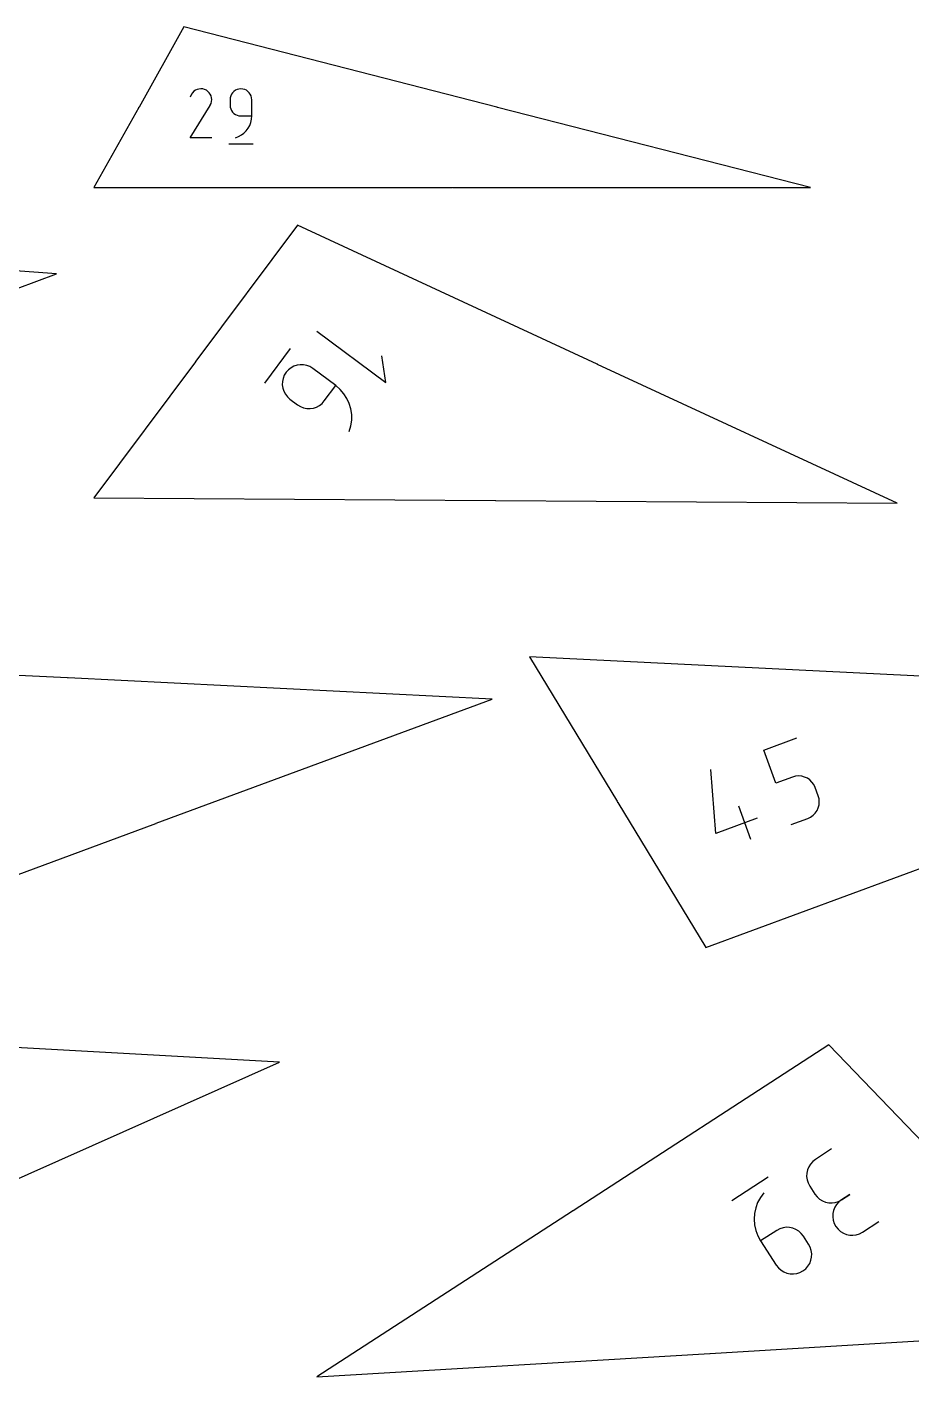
# Model space of a CAD drawing. Extents: x 0 to 500, y 0 to 1020.
# Drawn here: x 227.2 to 302.4, y 271.4 to 386.2 of the extents above; entities that cross this region are included whole.
import ezdxf

# ---------------------------------------------------------------- set-up
doc = ezdxf.new("R2010")
doc.units = 0

msp = doc.modelspace()

# ---------------------------------------------------------------- linework, layer by layer
at = {"layer": 'annotation', "color": 1}
for p, q in [((241.20618, 380.520782), (241.085014, 380.288351)), ((241.302336, 380.657132), (241.20618, 380.520782)), ((241.4177, 380.770952), (241.302336, 380.657132)), ((241.548766, 380.861332), (241.4177, 380.770952)), ((241.692024, 380.927359), (241.548766, 380.861332)), ((241.843966, 380.968122), (241.692024, 380.927359)), ((242.001083, 380.982711), (241.843966, 380.968122)), ((242.159866, 380.970212), (242.001083, 380.982711)), ((242.316806, 380.929715), (242.159866, 380.970212)), ((242.468396, 380.860309), (242.316806, 380.929715)), ((242.603977, 380.764033), (242.468396, 380.860309)), ((242.468396, 380.860309), (242.468396, 380.860309)), ((242.717338, 380.648503), (242.603977, 380.764033)), ((242.80747, 380.517259), (242.717338, 380.648503)), ((242.873365, 380.373843), (242.80747, 380.517259)), ((242.914016, 380.221794), (242.873365, 380.373843)), ((242.928414, 380.064653), (242.914016, 380.221794)), ((244.500899, 380.224812), (244.486002, 380.05882)), ((244.543837, 380.381083), (244.500899, 380.224812)), ((244.612187, 380.525014), (244.543837, 380.381083)), ((244.703319, 380.653986), (244.612187, 380.525014)), ((244.814605, 380.76538), (244.703319, 380.653986)), ((244.943414, 380.856579), (244.814605, 380.76538)), ((245.087118, 380.924962), (244.943414, 380.856579)), ((245.243087, 380.967913), (245.087118, 380.924962)), ((245.408691, 380.982812), (245.243087, 380.967913)), ((245.574639, 380.967913), (245.408691, 380.982812)), ((245.408691, 380.982812), (245.408691, 380.982812)), ((245.730791, 380.924962), (245.574639, 380.967913)), ((245.874548, 380.856579), (245.730791, 380.924962)), ((246.003314, 380.76538), (245.874548, 380.856579)), ((246.114493, 380.653986), (246.003314, 380.76538)), ((246.205485, 380.525014), (246.114493, 380.653986)), ((246.273696, 380.381083), (246.205485, 380.525014)), ((246.316527, 380.224812), (246.273696, 380.381083)), ((246.331381, 380.05882), (246.316527, 380.224812)), ((236.727895, 379.408725), (236.726583, 379.406385)), ((236.728169, 379.409125), (236.727895, 379.408725)), ((236.7285, 379.40946), (236.728169, 379.409125)), ((236.728878, 379.409727), (236.7285, 379.40946)), ((236.729292, 379.409924), (236.728878, 379.409727)), ((236.729732, 379.410048), (236.729292, 379.409924)), ((236.730188, 379.410096), (236.729732, 379.410048)), ((236.730649, 379.410065), (236.730188, 379.410096)), ((236.731104, 379.409952), (236.730649, 379.410065)), ((236.731545, 379.409755), (236.731104, 379.409952)), ((236.731944, 379.409481), (236.731545, 379.409755)), ((236.731545, 379.409755), (236.731545, 379.409755)), ((236.732575, 379.4061), (236.731918, 379.404928)), ((236.731918, 379.404928), (236.732575, 379.4061)), ((236.73228, 379.40915), (236.731944, 379.409481)), ((236.732548, 379.408772), (236.73228, 379.40915)), ((236.732522, 379.41668), (236.732519, 379.416393)), ((236.732519, 379.416393), (236.732566, 379.416108)), ((236.732573, 379.416962), (236.732522, 379.41668)), ((236.732746, 379.408358), (236.732548, 379.408772)), ((236.732566, 379.416108), (236.732664, 379.41583)), ((236.732672, 379.417232), (236.732573, 379.416962)), ((236.732575, 379.4061), (236.732774, 379.406542)), ((236.732849, 379.4065), (236.732575, 379.4061)), ((236.732575, 379.4061), (236.732575, 379.4061)), ((236.732664, 379.41583), (236.732814, 379.415567)), ((236.732816, 379.417484), (236.732672, 379.417232)), ((236.73287, 379.407918), (236.732746, 379.408358)), ((236.732774, 379.406542), (236.732887, 379.406999)), ((236.732814, 379.415567), (236.732814, 379.415567)), ((236.732814, 379.415567), (236.733537, 379.41463)), ((236.733005, 379.41771), (236.732816, 379.417484)), ((236.73318, 379.406835), (236.732849, 379.4065)), ((236.732918, 379.407461), (236.73287, 379.407918)), ((236.732887, 379.406999), (236.732918, 379.407461)), ((236.733237, 379.417905), (236.733005, 379.41771)), ((236.733558, 379.407102), (236.73318, 379.406835)), ((236.733339, 379.417971), (236.733237, 379.417905)), ((236.733237, 379.417905), (236.733237, 379.417905)), ((236.733447, 379.41803), (236.733339, 379.417971)), ((236.73356, 379.41808), (236.733447, 379.41803)), ((236.733537, 379.41463), (236.734344, 379.413779)), ((236.733972, 379.407299), (236.733558, 379.407102)), ((236.733676, 379.418123), (236.73356, 379.41808)), ((236.733796, 379.418156), (236.733676, 379.418123)), ((236.733917, 379.418181), (236.733796, 379.418156)), ((236.734041, 379.418197), (236.733917, 379.418181)), ((236.734412, 379.407423), (236.733972, 379.407299)), ((236.734166, 379.418204), (236.734041, 379.418197)), ((236.734291, 379.418202), (236.734166, 379.418204)), ((236.73547, 379.418074), (236.734291, 379.418202)), ((236.734291, 379.418202), (236.734291, 379.418202)), ((236.734344, 379.413779), (236.735228, 379.413017)), ((236.734868, 379.407471), (236.734412, 379.407423)), ((236.735329, 379.40744), (236.734868, 379.407471)), ((236.735228, 379.413017), (236.736181, 379.41235)), ((236.735785, 379.407327), (236.735329, 379.40744)), ((236.73662, 379.41783), (236.73547, 379.418074)), ((236.736225, 379.40713), (236.735785, 379.407327)), ((236.736181, 379.41235), (236.737194, 379.411782)), ((236.737397, 379.406472), (236.736225, 379.40713)), ((236.736225, 379.40713), (236.736225, 379.40713)), ((236.737732, 379.417473), (236.73662, 379.41783)), ((236.737108, 379.400481), (236.738421, 379.402821)), ((236.737194, 379.411782), (236.738261, 379.411317)), ((236.737795, 379.4062), (236.737397, 379.406472)), ((236.738799, 379.417008), (236.737732, 379.417473)), ((236.738129, 379.405869), (236.737795, 379.4062)), ((236.738396, 379.405492), (236.738129, 379.405869)), ((236.738261, 379.411317), (236.739373, 379.410959)), ((236.738592, 379.405078), (236.738396, 379.405492)), ((236.738421, 379.402821), (236.738619, 379.403263)), ((236.738421, 379.402821), (236.738421, 379.402821)), ((236.738716, 379.404638), (236.738592, 379.405078)), ((236.738619, 379.403263), (236.738733, 379.403721)), ((236.738764, 379.404182), (236.738716, 379.404638)), ((236.738733, 379.403721), (236.738764, 379.404182)), ((236.739812, 379.416439), (236.738799, 379.417008)), ((236.739373, 379.410959), (236.740522, 379.410712)), ((236.740765, 379.415772), (236.739812, 379.416439)), ((236.740522, 379.410712), (236.7417, 379.410582)), ((236.741648, 379.415009), (236.740765, 379.415772)), ((236.742455, 379.414156), (236.741648, 379.415009)), ((236.7417, 379.410582), (236.7417, 379.410582)), ((236.7417, 379.410582), (236.741825, 379.41058)), ((236.741825, 379.41058), (236.741949, 379.410587)), ((236.741949, 379.410587), (236.742072, 379.410603)), ((236.742072, 379.410603), (236.742193, 379.410628)), ((236.742193, 379.410628), (236.742312, 379.410661)), ((236.742312, 379.410661), (236.742429, 379.410704)), ((236.742429, 379.410704), (236.742543, 379.410755)), ((236.743178, 379.413218), (236.742455, 379.414156)), ((236.742543, 379.410755), (236.742654, 379.410815)), ((236.742654, 379.410815), (236.742761, 379.410884)), ((236.742761, 379.410884), (236.74299, 379.411078)), ((236.742761, 379.410884), (236.742761, 379.410884)), ((236.74299, 379.411078), (236.743176, 379.411303)), ((236.743176, 379.411303), (236.743319, 379.411554)), ((236.743326, 379.412955), (236.743178, 379.413218)), ((236.743178, 379.413218), (236.743178, 379.413218)), ((236.743319, 379.411554), (236.743416, 379.411824)), ((236.743423, 379.412678), (236.743326, 379.412955)), ((236.743416, 379.411824), (236.743467, 379.412106)), ((236.74347, 379.412393), (236.743423, 379.412678)), ((236.743467, 379.412106), (236.74347, 379.412393)), ((241.082408, 376.827679), (242.787598, 379.572817)), ((242.787598, 379.572817), (242.789637, 379.575339)), ((242.787598, 379.572817), (242.787598, 379.572817)), ((242.789637, 379.575339), (242.791592, 379.577883)), ((242.791592, 379.577883), (242.793476, 379.58047)), ((242.793476, 379.58047), (242.795302, 379.583121)), ((242.795302, 379.583121), (242.797083, 379.585858)), ((242.797083, 379.585858), (242.798832, 379.588702)), ((242.798832, 379.588702), (242.800562, 379.591675)), ((242.800562, 379.591675), (242.802285, 379.594798)), ((242.802285, 379.594798), (242.804015, 379.598092)), ((242.804015, 379.598092), (242.874421, 379.749262)), ((242.804015, 379.598092), (242.804015, 379.598092)), ((242.874421, 379.749262), (242.915552, 379.905963)), ((242.915552, 379.905963), (242.928414, 380.064653)), ((244.486002, 380.05882), (244.486002, 379.596823)), ((244.486002, 379.596823), (244.486002, 379.596823)), ((244.486002, 379.596823), (244.500899, 379.43084)), ((244.500899, 379.43084), (244.543837, 379.274593)), ((244.543837, 379.274593), (244.612187, 379.130697)), ((244.612187, 379.130697), (244.703319, 379.001766)), ((244.703319, 379.001766), (244.814605, 378.890415)), ((246.331381, 378.673092), (246.331381, 380.05882)), ((246.331381, 380.05882), (246.331381, 380.05882)), ((267.213043, 379.418256), (267.209083, 379.415912)), ((267.209408, 379.404081), (267.213043, 379.418256)), ((267.213875, 379.401048), (267.220963, 379.39923)), ((267.215532, 379.40587), (267.215437, 379.40529)), ((267.215437, 379.40529), (267.215447, 379.40472)), ((267.215447, 379.40472), (267.215554, 379.404169)), ((267.21674, 379.410581), (267.215532, 379.40587)), ((267.215532, 379.40587), (267.215532, 379.40587)), ((267.215554, 379.404169), (267.215753, 379.40365)), ((267.215753, 379.40365), (267.216035, 379.403172)), ((267.216035, 379.403172), (267.216395, 379.402749)), ((267.216395, 379.402749), (267.216825, 379.40239)), ((267.217055, 379.411521), (267.21674, 379.410581)), ((267.219887, 379.409774), (267.21674, 379.410581)), ((267.216825, 379.40239), (267.21732, 379.402107)), ((267.217495, 379.41239), (267.217055, 379.411521)), ((267.21732, 379.402107), (267.217871, 379.401911)), ((267.218047, 379.413177), (267.217495, 379.41239)), ((267.217871, 379.401911), (267.217871, 379.401911)), ((267.217871, 379.401911), (267.218451, 379.401817)), ((267.2187, 379.413874), (267.218047, 379.413177)), ((267.218451, 379.401817), (267.219021, 379.401827)), ((267.219443, 379.414472), (267.2187, 379.413874)), ((267.219021, 379.401827), (267.219571, 379.401934)), ((267.220265, 379.41496), (267.219443, 379.414472)), ((267.219571, 379.401934), (267.22009, 379.402133)), ((267.220441, 379.409578), (267.219887, 379.409774)), ((267.22009, 379.402133), (267.220567, 379.402415)), ((267.221154, 379.415331), (267.220265, 379.41496)), ((267.220936, 379.409296), (267.220441, 379.409578)), ((267.220567, 379.402415), (267.22099, 379.402775)), ((267.221367, 379.408938), (267.220936, 379.409296)), ((267.22099, 379.402775), (267.221349, 379.403207)), ((267.222098, 379.415574), (267.221154, 379.415331)), ((267.221349, 379.403207), (267.221631, 379.403702)), ((267.221727, 379.408516), (267.221367, 379.408938)), ((267.221631, 379.403702), (267.221827, 379.404255)), ((267.222009, 379.40804), (267.221727, 379.408516)), ((267.221827, 379.404255), (267.222229, 379.405824)), ((267.222207, 379.407522), (267.222009, 379.40804)), ((267.223086, 379.415681), (267.222098, 379.415574)), ((267.222314, 379.406972), (267.222207, 379.407522)), ((267.222229, 379.405824), (267.222324, 379.406403)), ((267.222229, 379.405824), (267.222229, 379.405824)), ((267.222324, 379.406403), (267.222314, 379.406972)), ((267.223086, 379.415681), (267.223086, 379.415681)), ((244.814605, 378.890415), (244.943414, 378.799257)), ((244.943414, 378.799257), (245.087118, 378.730908)), ((245.087118, 378.730908), (245.243087, 378.687981)), ((245.243087, 378.687981), (245.408691, 378.673092)), ((245.408691, 378.673092), (246.331381, 378.673092)), ((246.024544, 377.63129), (246.155031, 377.868654)), ((246.155031, 377.868654), (246.251335, 378.123667)), ((246.251335, 378.123667), (246.310952, 378.392942)), ((246.310952, 378.392942), (246.331381, 378.673092)), ((242.927787, 376.827679), (241.082408, 376.827679)), ((244.946956, 376.827713), (245.210818, 376.926041)), ((244.946956, 376.827713), (244.946956, 376.827713)), ((245.210818, 376.926041), (245.45301, 377.058949)), ((245.45301, 377.058949), (245.671031, 377.22305)), ((245.671031, 377.22305), (245.862376, 377.41496)), ((245.862376, 377.41496), (246.024544, 377.63129)), ((244.370698, 376.308325), (246.448248, 376.308325)), ((263.375572, 372.581524), (263.375529, 372.581044)), ((263.375529, 372.581044), (263.375529, 372.579703)), ((263.375529, 372.579703), (263.375529, 372.579703)), ((263.375529, 372.579703), (263.375572, 372.579223)), ((263.375572, 372.574827), (263.375529, 372.574346)), ((263.375529, 372.574346), (263.375529, 372.574346)), ((263.375529, 372.574346), (263.375572, 372.573866)), ((263.375696, 372.581976), (263.375572, 372.581524)), ((263.375572, 372.579223), (263.375696, 372.578771)), ((263.375696, 372.575281), (263.375572, 372.574827)), ((263.375572, 372.573866), (263.375696, 372.573414)), ((263.375894, 372.582393), (263.375696, 372.581976)), ((263.375696, 372.578771), (263.375894, 372.578355)), ((263.375894, 372.575699), (263.375696, 372.575281)), ((263.375696, 372.573414), (263.375894, 372.572998)), ((263.376159, 372.582766), (263.375894, 372.582393)), ((263.375894, 372.578355), (263.376159, 372.577981)), ((263.376159, 372.576073), (263.375894, 372.575699)), ((263.375894, 372.572998), (263.376159, 372.572624)), ((263.376481, 372.583089), (263.376159, 372.582766)), ((263.376159, 372.577981), (263.376481, 372.577659)), ((263.376481, 372.576397), (263.376159, 372.576073)), ((263.376159, 372.572624), (263.376481, 372.572301)), ((263.376855, 372.583353), (263.376481, 372.583089)), ((263.376481, 372.577659), (263.376855, 372.577394)), ((263.376855, 372.576662), (263.376481, 372.576397)), ((263.376481, 372.572301), (263.376855, 372.572037)), ((263.377272, 372.583551), (263.376855, 372.583353)), ((263.376855, 372.577394), (263.377272, 372.577196)), ((263.377272, 372.57686), (263.376855, 372.576662)), ((263.376855, 372.572037), (263.377272, 372.571839)), ((263.377726, 372.583676), (263.377272, 372.583551)), ((263.377272, 372.577196), (263.377726, 372.577071)), ((263.377726, 372.576985), (263.377272, 372.57686)), ((263.377272, 372.571839), (263.377726, 372.571714)), ((263.378208, 372.583719), (263.377726, 372.583676)), ((263.377726, 372.577071), (263.378208, 372.577028)), ((263.378208, 372.577028), (263.377726, 372.576985)), ((263.377726, 372.571714), (263.378208, 372.571671)), ((263.380886, 372.583719), (263.378208, 372.583719)), ((263.378208, 372.583719), (263.378208, 372.583719)), ((263.378208, 372.577028), (263.379549, 372.577028)), ((263.379549, 372.577028), (263.378208, 372.577028)), ((263.378208, 372.577028), (263.378208, 372.577028)), ((263.378208, 372.571671), (263.380886, 372.571671)), ((263.385446, 372.574783), (263.385409, 372.574322)), ((263.385409, 372.574322), (263.385451, 372.573866)), ((263.385411, 372.58372), (263.390768, 372.58372)), ((263.385566, 372.575238), (263.385446, 372.574783)), ((263.385451, 372.573866), (263.385569, 372.573425)), ((263.38577, 372.575677), (263.385566, 372.575238)), ((263.385569, 372.573425), (263.38576, 372.573008)), ((263.38576, 372.573008), (263.386022, 372.572627)), ((263.385775, 372.575686), (263.38577, 372.575677)), ((263.38577, 372.575677), (263.38577, 372.575677)), ((263.38578, 372.575695), (263.385775, 372.575686)), ((263.385785, 372.575704), (263.38578, 372.575695)), ((263.38579, 372.575712), (263.385785, 372.575704)), ((263.385795, 372.57572), (263.38579, 372.575712)), ((263.385801, 372.575728), (263.385795, 372.57572)), ((263.385806, 372.575735), (263.385801, 372.575728)), ((263.385812, 372.575743), (263.385806, 372.575735)), ((263.385818, 372.57575), (263.385812, 372.575743)), ((263.390768, 372.58372), (263.385818, 372.57575)), ((263.385818, 372.57575), (263.385818, 372.57575)), ((263.386022, 372.572627), (263.386351, 372.572292)), ((263.386351, 372.572292), (263.386744, 372.572012)), ((263.386744, 372.572012), (263.386744, 372.572012)), ((263.386744, 372.572012), (263.387184, 372.571811)), ((263.387184, 372.571811), (263.38764, 372.571693)), ((263.38764, 372.571693), (263.388101, 372.571657)), ((263.388101, 372.571657), (263.388557, 372.571699)), ((263.388557, 372.571699), (263.388998, 372.571818)), ((263.388998, 372.571818), (263.389414, 372.572009)), ((263.389414, 372.572009), (263.389795, 372.572272)), ((263.389795, 372.572272), (263.39013, 372.572602)), ((263.39013, 372.572602), (263.390409, 372.572998)), ((263.390409, 372.572998), (263.39076, 372.573673)), ((251.868224, 360.372985), (257.733164, 355.991882)), ((249.614181, 358.884574), (247.423629, 355.952104)), ((257.733164, 355.991882), (257.40292, 358.269983)), ((241.564227, 357.779399), (241.552509, 357.788152)), ((241.552509, 357.788152), (241.553169, 357.783601)), ((241.559683, 357.797756), (241.555791, 357.792545)), ((241.569455, 357.786398), (241.559683, 357.797756)), ((241.564901, 357.793858), (241.562955, 357.791253)), ((249.673245, 357.264378), (249.448201, 357.089489)), ((249.92124, 357.39515), (249.673245, 357.264378)), ((250.185725, 357.480849), (249.92124, 357.39515)), ((250.460236, 357.520521), (250.185725, 357.480849)), ((250.738311, 357.513211), (250.460236, 357.520521)), ((251.013489, 357.457964), (250.738311, 357.513211)), ((251.279306, 357.353826), (251.013489, 357.457964)), ((251.529299, 357.199841), (251.279306, 357.353826)), ((253.47864, 355.743686), (251.529299, 357.199841)), ((251.529299, 357.199841), (251.529299, 357.199841)), ((275.722498, 357.556309), (275.728648, 357.569588)), ((275.728648, 357.569588), (275.724328, 357.568002)), ((275.728642, 357.556395), (275.728549, 357.555833)), ((275.728549, 357.555833), (275.728554, 357.555273)), ((275.728554, 357.555273), (275.728655, 357.554727)), ((275.72884, 357.556947), (275.728642, 357.556395)), ((275.728655, 357.554727), (275.728847, 357.554208)), ((275.729521, 357.558416), (275.72884, 357.556947)), ((275.72884, 357.556947), (275.72884, 357.556947)), ((275.728847, 357.554208), (275.729124, 357.553727)), ((275.729124, 357.553727), (275.729483, 357.553297)), ((275.729483, 357.553297), (275.729918, 357.552929)), ((275.729814, 357.558924), (275.729521, 357.558416)), ((275.730182, 357.55936), (275.729814, 357.558924)), ((275.729918, 357.552929), (275.730425, 357.552637)), ((275.730613, 357.559719), (275.730182, 357.55936)), ((275.730425, 357.552637), (275.730425, 357.552637)), ((275.730425, 357.552637), (275.730976, 357.552439)), ((275.731095, 357.559996), (275.730613, 357.559719)), ((275.730976, 357.552439), (275.731538, 357.552345)), ((275.731616, 357.560187), (275.731095, 357.559996)), ((275.731538, 357.552345), (275.732098, 357.55235)), ((275.732162, 357.560288), (275.731616, 357.560187)), ((275.732058, 357.563768), (275.731963, 357.563205)), ((275.731963, 357.563205), (275.731969, 357.562644)), ((275.731969, 357.562644), (275.732069, 357.562097)), ((275.732256, 357.564321), (275.732058, 357.563768)), ((275.732069, 357.562097), (275.73226, 357.561577)), ((275.732098, 357.55235), (275.732644, 357.552449)), ((275.732723, 357.560294), (275.732162, 357.560288)), ((275.732548, 357.564827), (275.732256, 357.564321)), ((275.732256, 357.564321), (275.732256, 357.564321)), ((275.73226, 357.561577), (275.732537, 357.561094)), ((275.732537, 357.561094), (275.732895, 357.560663)), ((275.732915, 357.565261), (275.732548, 357.564827)), ((275.732644, 357.552449), (275.733164, 357.552639)), ((275.733285, 357.5602), (275.732723, 357.560294)), ((275.732895, 357.560663), (275.733329, 357.560295)), ((275.733346, 357.565618), (275.732915, 357.565261)), ((275.733164, 357.552639), (275.733645, 357.552915)), ((275.733837, 357.560002), (275.733285, 357.5602)), ((275.733329, 357.560295), (275.733837, 357.560002)), ((275.733828, 357.565894), (275.733346, 357.565618)), ((275.733645, 357.552915), (275.734076, 357.553273)), ((275.734348, 357.566085), (275.733828, 357.565894)), ((275.734344, 357.55971), (275.733837, 357.560002)), ((275.733837, 357.560002), (275.733837, 357.560002)), ((275.733837, 357.560002), (275.733837, 357.560002)), ((275.733837, 357.560002), (275.734388, 357.559805)), ((275.734076, 357.553273), (275.734444, 357.553708)), ((275.734779, 357.559341), (275.734344, 357.55971)), ((275.734894, 357.566185), (275.734348, 357.566085)), ((275.734388, 357.559805), (275.73495, 357.559711)), ((275.734444, 357.553708), (275.734738, 357.554216)), ((275.734738, 357.554216), (275.735418, 357.555685)), ((275.735137, 357.55891), (275.734779, 357.559341)), ((275.735454, 357.566191), (275.734894, 357.566185)), ((275.73495, 357.559711), (275.73551, 357.559717)), ((275.735414, 357.558428), (275.735137, 357.55891)), ((275.735604, 357.557908), (275.735414, 357.558428)), ((275.735418, 357.555685), (275.735616, 357.556237)), ((275.735418, 357.555685), (275.735418, 357.555685)), ((275.736017, 357.566097), (275.735454, 357.566191)), ((275.73551, 357.559717), (275.736057, 357.559818)), ((275.735705, 357.557361), (275.735604, 357.557908)), ((275.735616, 357.556237), (275.73571, 357.5568)), ((275.73571, 357.5568), (275.735705, 357.557361)), ((275.736568, 357.5659), (275.736017, 357.566097)), ((275.736057, 357.559818), (275.736577, 357.560009)), ((275.737075, 357.565607), (275.736568, 357.5659)), ((275.736568, 357.5659), (275.736568, 357.5659)), ((275.736577, 357.560009), (275.73706, 357.560286)), ((275.73706, 357.560286), (275.737491, 357.560645)), ((275.73751, 357.565239), (275.737075, 357.565607)), ((275.737491, 357.560645), (275.73786, 357.561081)), ((275.737869, 357.564808), (275.73751, 357.565239)), ((275.73786, 357.561081), (275.738153, 357.561589)), ((275.738145, 357.564326), (275.737869, 357.564808)), ((275.738336, 357.563806), (275.738145, 357.564326)), ((275.738153, 357.561589), (275.73835, 357.562139)), ((275.738153, 357.561589), (275.738153, 357.561589)), ((275.738437, 357.56326), (275.738336, 357.563806)), ((275.73835, 357.562139), (275.738443, 357.5627)), ((275.738443, 357.5627), (275.738437, 357.56326)), ((248.93946, 356.08085), (248.932359, 355.80298)), ((248.994562, 356.355831), (248.93946, 356.08085)), ((249.098615, 356.621501), (248.994562, 356.355831)), ((249.252572, 356.871437), (249.098615, 356.621501)), ((249.448201, 357.089489), (249.252572, 356.871437)), ((249.252572, 356.871437), (249.252572, 356.871437)), ((248.932359, 355.80298), (248.972306, 355.528644)), ((248.972306, 355.528644), (249.05835, 355.264264)), ((249.05835, 355.264264), (249.18954, 355.016261)), ((249.18954, 355.016261), (249.364922, 354.79106)), ((252.505763, 354.441307), (253.47864, 355.743686)), ((253.853521, 355.41872), (253.47864, 355.743686)), ((254.17153, 355.050028), (253.853521, 355.41872)), ((254.430569, 354.644652), (254.17153, 355.050028)), ((249.364922, 354.79106), (249.583547, 354.595081)), ((249.583547, 354.595081), (250.232346, 354.110429)), ((250.232346, 354.110429), (250.232346, 354.110429)), ((250.232346, 354.110429), (250.482181, 353.956469)), ((250.482181, 353.956469), (250.747581, 353.852406)), ((250.747581, 353.852406), (251.022171, 353.797292)), ((251.022171, 353.797292), (251.299577, 353.790175)), ((251.299577, 353.790175), (251.573426, 353.830106)), ((251.573426, 353.830106), (251.837343, 353.916135)), ((251.837343, 353.916135), (252.084954, 354.047311)), ((252.084954, 354.047311), (252.309886, 354.222685)), ((252.309886, 354.222685), (252.505763, 354.441307)), ((254.628542, 354.209633), (254.430569, 354.644652)), ((254.763351, 353.752015), (254.628542, 354.209633)), ((254.8329, 353.278839), (254.763351, 353.752015)), ((254.767828, 352.313982), (254.835091, 352.797147)), ((254.835091, 352.797147), (254.8329, 353.278839)), ((254.629013, 351.836385), (254.767828, 352.313982)), ((254.629013, 351.836385), (254.629013, 351.836385)), ((267.064218, 345.974823), (267.071559, 345.974775)), ((267.066438, 345.977748), (267.066399, 345.971876)), ((267.071559, 345.974775), (267.068559, 345.964511)), ((267.076537, 345.977681), (267.076449, 345.964459)), ((267.076449, 345.964459), (267.079408, 345.96738)), ((230.671945, 330.870393), (230.677286, 330.878105)), ((230.677295, 330.870126), (230.671945, 330.870393)), ((230.672838, 330.881082), (230.672453, 330.880426)), ((230.673137, 330.881464), (230.672838, 330.881082)), ((230.673488, 330.881777), (230.673137, 330.881464)), ((230.673881, 330.88202), (230.673488, 330.881777)), ((230.674306, 330.882191), (230.673881, 330.88202)), ((230.674752, 330.882287), (230.674306, 330.882191)), ((230.67521, 330.882306), (230.674752, 330.882287)), ((230.675668, 330.882247), (230.67521, 330.882306)), ((230.676117, 330.882107), (230.675668, 330.882247)), ((230.676547, 330.881884), (230.676117, 330.882107)), ((230.676926, 330.881585), (230.676547, 330.881884)), ((230.676547, 330.881884), (230.676547, 330.881884)), ((230.677238, 330.881234), (230.676926, 330.881585)), ((230.67748, 330.88084), (230.677238, 330.881234)), ((230.677286, 330.878105), (230.677292, 330.878112)), ((230.677286, 330.878105), (230.677286, 330.878105)), ((230.677292, 330.878112), (230.677298, 330.878119)), ((230.677298, 330.878119), (230.677304, 330.878127)), ((230.677304, 330.878127), (230.67731, 330.878134)), ((230.67731, 330.878134), (230.677315, 330.878142)), ((230.677315, 330.878142), (230.677321, 330.87815)), ((230.677321, 330.87815), (230.677326, 330.878158)), ((230.677326, 330.878158), (230.677332, 330.878167)), ((230.677332, 330.878167), (230.677337, 330.878176)), ((230.677337, 330.878176), (230.677563, 330.878604)), ((230.677337, 330.878176), (230.677337, 330.878176)), ((230.67765, 330.880415), (230.67748, 330.88084)), ((230.677563, 330.878604), (230.677705, 330.879053)), ((230.677746, 330.879968), (230.67765, 330.880415)), ((230.677705, 330.879053), (230.677765, 330.879511)), ((230.677765, 330.879511), (230.677746, 330.879968)), ((230.681814, 330.869901), (230.687155, 330.877613)), ((230.687164, 330.869634), (230.681814, 330.869901)), ((230.682707, 330.88059), (230.682322, 330.879933)), ((230.683006, 330.880971), (230.682707, 330.88059)), ((230.683357, 330.881284), (230.683006, 330.880971)), ((230.68375, 330.881527), (230.683357, 330.881284)), ((230.684175, 330.881698), (230.68375, 330.881527)), ((230.684621, 330.881794), (230.684175, 330.881698)), ((230.685079, 330.881814), (230.684621, 330.881794)), ((230.685537, 330.881755), (230.685079, 330.881814)), ((230.685986, 330.881615), (230.685537, 330.881755)), ((230.686416, 330.881391), (230.685986, 330.881615)), ((230.686795, 330.881093), (230.686416, 330.881391)), ((230.686416, 330.881391), (230.686416, 330.881391)), ((230.687107, 330.880741), (230.686795, 330.881093)), ((230.687349, 330.880348), (230.687107, 330.880741)), ((230.687155, 330.877613), (230.687161, 330.87762)), ((230.687155, 330.877613), (230.687155, 330.877613)), ((230.687161, 330.87762), (230.687167, 330.877627)), ((230.687167, 330.877627), (230.687173, 330.877634)), ((230.687173, 330.877634), (230.687179, 330.877641)), ((230.687179, 330.877641), (230.687184, 330.877649)), ((230.687184, 330.877649), (230.68719, 330.877657)), ((230.68719, 330.877657), (230.687195, 330.877665)), ((230.687195, 330.877665), (230.687201, 330.877674)), ((230.687201, 330.877674), (230.687206, 330.877684)), ((230.687206, 330.877684), (230.687432, 330.878112)), ((230.687206, 330.877684), (230.687206, 330.877684)), ((230.68752, 330.879923), (230.687349, 330.880348)), ((230.687432, 330.878112), (230.687574, 330.87856)), ((230.687615, 330.879476), (230.68752, 330.879923)), ((230.687574, 330.87856), (230.687634, 330.879018)), ((230.687634, 330.879018), (230.687615, 330.879476)), ((289.88915, 324.747867), (292.703519, 325.787958)), ((290.932031, 321.925948), (289.88915, 324.747867)), ((285.815516, 317.641198), (285.399453, 323.088635)), ((292.339216, 322.445993), (290.932031, 321.925948)), ((292.600229, 322.516784), (292.339216, 322.445993)), ((292.862224, 322.539573), (292.600229, 322.516784)), ((293.119749, 322.516811), (292.862224, 322.539573)), ((293.367351, 322.450946), (293.119749, 322.516811)), ((293.599579, 322.34443), (293.367351, 322.450946)), ((293.810981, 322.199711), (293.599579, 322.34443)), ((293.996105, 322.01924), (293.810981, 322.199711)), ((294.149499, 321.805467), (293.996105, 322.01924)), ((294.265711, 321.560841), (294.149499, 321.805467)), ((294.524779, 320.859832), (294.265711, 321.560841)), ((294.265711, 321.560841), (294.265711, 321.560841)), ((294.595611, 320.598296), (294.524779, 320.859832)), ((294.618191, 320.335804), (294.595611, 320.598296)), ((277.450048, 320.309617), (277.447493, 320.313827)), ((277.454269, 320.312179), (277.450048, 320.309617)), ((277.452662, 320.315939), (277.452634, 320.315519)), ((277.452634, 320.315519), (277.452677, 320.315097)), ((277.452761, 320.316346), (277.452662, 320.315939)), ((277.452677, 320.315097), (277.452796, 320.314682)), ((277.452929, 320.316732), (277.452761, 320.316346)), ((277.452796, 320.314682), (277.452991, 320.314284)), ((277.453162, 320.317087), (277.452929, 320.316732)), ((277.452991, 320.314284), (277.454269, 320.312179)), ((277.453458, 320.317401), (277.453162, 320.317087)), ((277.453816, 320.317665), (277.453458, 320.317401)), ((277.454865, 320.318301), (277.453816, 320.317665)), ((277.453816, 320.317665), (277.453816, 320.317665)), ((277.462772, 320.305273), (277.454124, 320.302901)), ((277.455264, 320.318497), (277.454865, 320.318301)), ((277.45568, 320.318615), (277.455264, 320.318497)), ((277.456103, 320.318659), (277.45568, 320.318615)), ((277.456523, 320.318629), (277.456103, 320.318659)), ((277.456931, 320.318529), (277.456523, 320.318629)), ((277.457318, 320.318362), (277.456931, 320.318529)), ((277.457672, 320.318129), (277.457318, 320.318362)), ((277.457986, 320.317832), (277.457672, 320.318129)), ((277.45825, 320.317475), (277.457986, 320.317832)), ((277.459527, 320.31537), (277.45825, 320.317475)), ((277.45825, 320.317475), (277.45825, 320.317475)), ((277.462642, 320.310237), (277.458432, 320.307682)), ((277.459577, 320.310536), (277.462772, 320.305273)), ((288.800013, 317.142981), (287.759922, 319.95735)), ((294.09607, 319.200433), (294.276708, 319.385666)), ((294.276708, 319.385666), (294.421776, 319.597288)), ((294.421776, 319.597288), (294.528736, 319.829832)), ((294.528736, 319.829832), (294.595053, 320.077826)), ((294.595053, 320.077826), (294.618191, 320.335804)), ((238.181126, 318.515187), (238.175469, 318.513096)), ((238.177838, 318.509142), (238.177832, 318.508351)), ((238.177832, 318.508351), (238.177941, 318.507558)), ((238.177954, 318.50992), (238.177838, 318.509142)), ((238.177941, 318.507558), (238.178167, 318.506774)), ((238.178178, 318.510672), (238.177954, 318.50992)), ((238.180679, 318.507703), (238.178167, 318.506774)), ((238.178167, 318.506774), (238.179561, 318.503001)), ((238.178506, 318.511387), (238.178178, 318.510672)), ((238.178934, 318.512054), (238.178506, 318.511387)), ((238.17946, 318.512659), (238.178934, 318.512054)), ((238.18008, 318.513193), (238.17946, 318.512659)), ((238.179561, 318.503001), (238.179561, 318.503001)), ((238.179561, 318.503001), (238.179769, 318.502564)), ((238.179769, 318.502564), (238.180043, 318.502181)), ((238.180043, 318.502181), (238.180373, 318.501858)), ((238.18008, 318.513193), (238.18008, 318.513193)), ((238.180373, 318.501858), (238.180751, 318.501598)), ((238.181145, 318.507829), (238.180679, 318.507703)), ((238.180751, 318.501598), (238.181166, 318.501407)), ((238.181613, 318.507869), (238.181145, 318.507829)), ((238.181166, 318.501407), (238.181608, 318.501288)), ((238.181608, 318.501288), (238.182069, 318.501247)), ((238.182073, 318.507828), (238.181613, 318.507869)), ((238.182069, 318.501247), (238.182537, 318.501287)), ((238.182516, 318.507709), (238.182073, 318.507828)), ((238.182931, 318.507518), (238.182516, 318.507709)), ((238.182537, 318.501287), (238.183004, 318.501413)), ((238.183309, 318.507258), (238.182931, 318.507518)), ((238.183004, 318.501413), (238.18344, 318.50162)), ((238.183004, 318.501413), (238.183004, 318.501413)), ((238.18364, 318.506935), (238.183309, 318.507258)), ((238.18344, 318.50162), (238.183821, 318.501894)), ((238.183914, 318.506553), (238.18364, 318.506935)), ((238.183821, 318.501894), (238.184144, 318.502225)), ((238.184122, 318.506116), (238.183914, 318.506553)), ((238.184587, 318.504858), (238.184122, 318.506116)), ((238.184122, 318.506116), (238.184122, 318.506116)), ((238.184144, 318.502225), (238.184403, 318.502603)), ((238.184403, 318.502603), (238.184594, 318.503019)), ((238.184713, 318.504391), (238.184587, 318.504858)), ((238.184594, 318.503019), (238.184712, 318.503461)), ((238.184712, 318.503461), (238.184753, 318.503922)), ((238.184753, 318.503922), (238.184713, 318.504391)), ((238.185578, 318.515225), (238.190603, 318.517082)), ((238.188703, 318.507805), (238.188664, 318.507323)), ((238.188664, 318.507323), (238.188709, 318.506855)), ((238.188705, 318.507816), (238.188703, 318.507805)), ((238.188703, 318.507805), (238.188703, 318.507805)), ((238.188706, 318.507826), (238.188705, 318.507816)), ((238.188708, 318.507836), (238.188706, 318.507826)), ((238.18871, 318.507846), (238.188708, 318.507836)), ((238.188709, 318.506855), (238.188834, 318.50641)), ((238.188712, 318.507855), (238.18871, 318.507846)), ((238.188714, 318.507864), (238.188712, 318.507855)), ((238.188717, 318.507873), (238.188714, 318.507864)), ((238.188719, 318.507882), (238.188717, 318.507873)), ((238.188722, 318.507891), (238.188719, 318.507882)), ((238.190603, 318.517082), (238.188722, 318.507891)), ((238.188722, 318.507891), (238.188722, 318.507891)), ((238.188834, 318.50641), (238.189031, 318.505996)), ((238.189031, 318.505996), (238.189295, 318.505623)), ((238.189295, 318.505623), (238.189619, 318.505299)), ((238.189619, 318.505299), (238.189996, 318.505032)), ((238.189996, 318.505032), (238.190421, 318.504832)), ((238.190421, 318.504832), (238.190887, 318.504706)), ((238.190887, 318.504706), (238.190887, 318.504706)), ((238.190887, 318.504706), (238.19137, 318.504669)), ((238.19137, 318.504669), (238.191838, 318.504717)), ((238.191838, 318.504717), (238.192283, 318.504843)), ((238.192283, 318.504843), (238.192696, 318.505041)), ((238.192696, 318.505041), (238.193069, 318.505305)), ((238.193069, 318.505305), (238.193393, 318.505629)), ((238.193393, 318.505629), (238.193659, 318.506007)), ((238.193659, 318.506007), (238.193858, 318.506433)), ((238.193858, 318.506433), (238.193983, 318.506901)), ((238.193983, 318.506901), (238.194079, 318.507656)), ((289.334073, 318.941532), (285.815516, 317.641198)), ((292.231043, 318.410967), (293.638227, 318.931013)), ((293.638227, 318.931013), (293.882397, 319.047059)), ((293.638227, 318.931013), (293.638227, 318.931013)), ((293.882397, 319.047059), (294.09607, 319.200433)), ((295.662297, 290.818247), (294.287101, 289.926624)), ((293.862883, 289.529237), (293.714612, 289.288542)), ((294.054154, 289.744076), (293.862883, 289.529237)), ((294.287101, 289.926624), (294.054154, 289.744076)), ((294.287101, 289.926624), (294.287101, 289.926624)), ((290.2598, 288.415274), (287.163376, 286.407673)), ((293.55238, 288.755322), (293.541069, 288.475668)), ((293.541069, 288.475668), (293.578063, 288.195898)), ((293.610669, 289.028425), (293.55238, 288.755322)), ((293.714612, 289.288542), (293.610669, 289.028425)), ((289.902834, 287.084312), (289.604586, 286.682784)), ((289.902834, 287.084312), (289.902834, 287.084312)), ((293.578063, 288.195898), (293.664688, 287.922445)), ((293.664688, 287.922445), (293.802269, 287.661746)), ((293.802269, 287.661746), (294.24871, 286.973177)), ((289.37205, 286.250657), (289.205684, 285.795397)), ((289.604586, 286.682784), (289.37205, 286.250657)), ((294.24871, 286.973177), (294.24871, 286.973177)), ((294.24871, 286.973177), (294.430504, 286.741288)), ((294.430504, 286.741288), (294.644765, 286.550668)), ((294.644765, 286.550668), (294.885074, 286.402741)), ((294.885074, 286.402741), (295.145007, 286.298932)), ((295.145007, 286.298932), (295.418142, 286.240668)), ((295.418142, 286.240668), (295.698059, 286.229371)), ((295.698059, 286.229371), (295.978333, 286.266469)), ((296.090109, 286.094072), (295.941931, 285.853234)), ((295.978333, 286.266469), (296.252545, 286.353386)), ((296.281336, 286.30898), (296.090109, 286.094072)), ((296.252545, 286.353386), (296.514271, 286.491546)), ((296.514271, 286.491546), (296.281336, 286.30898)), ((296.514271, 286.491546), (297.20284, 286.937987)), ((297.20284, 286.937987), (296.514271, 286.491546)), ((296.514271, 286.491546), (296.514271, 286.491546)), ((273.638039, 285.531614), (273.635411, 285.540188)), ((273.643205, 285.534964), (273.638039, 285.531614)), ((273.642998, 285.531891), (273.640319, 285.536024)), ((273.64391, 285.543823), (273.643861, 285.543102)), ((273.643861, 285.543102), (273.643914, 285.54238)), ((273.644059, 285.544532), (273.64391, 285.543823)), ((273.643914, 285.54238), (273.644069, 285.541668)), ((273.644309, 285.545217), (273.644059, 285.544532)), ((273.644069, 285.541668), (273.644327, 285.540977)), ((273.644658, 285.545868), (273.644309, 285.545217)), ((273.644327, 285.540977), (273.644689, 285.540319)), ((273.645106, 285.546474), (273.644658, 285.545868)), ((273.646755, 285.541658), (273.644689, 285.540319)), ((273.644689, 285.540319), (273.646694, 285.537226)), ((273.645106, 285.546474), (273.645106, 285.546474)), ((273.646694, 285.537226), (273.646694, 285.537226)), ((273.646694, 285.537226), (273.646969, 285.536876)), ((273.647148, 285.541866), (273.646755, 285.541658)), ((273.646969, 285.536876), (273.647292, 285.536589)), ((273.64756, 285.541997), (273.647148, 285.541866)), ((273.647292, 285.536589), (273.647654, 285.536366)), ((273.647981, 285.542053), (273.64756, 285.541997)), ((273.647654, 285.536366), (273.648045, 285.536209)), ((273.648401, 285.542037), (273.647981, 285.542053)), ((273.648045, 285.536209), (273.648456, 285.536121)), ((273.648811, 285.54195), (273.648401, 285.542037)), ((273.648456, 285.536121), (273.648876, 285.536104)), ((273.648531, 285.533827), (273.653183, 285.536843)), ((273.649201, 285.541794), (273.648811, 285.54195)), ((273.648876, 285.536104), (273.649297, 285.53616)), ((273.649563, 285.541572), (273.649201, 285.541794)), ((273.649297, 285.53616), (273.649709, 285.53629)), ((273.649885, 285.541284), (273.649563, 285.541572)), ((273.649709, 285.53629), (273.650101, 285.536497)), ((273.650159, 285.540935), (273.649885, 285.541284)), ((273.650101, 285.536497), (273.650451, 285.536772)), ((273.650101, 285.536497), (273.650101, 285.536497)), ((273.650826, 285.539905), (273.650159, 285.540935)), ((273.650159, 285.540935), (273.650159, 285.540935)), ((273.650451, 285.536772), (273.650739, 285.537094)), ((273.650739, 285.537094), (273.650961, 285.537456)), ((273.651034, 285.539512), (273.650826, 285.539905)), ((273.650961, 285.537456), (273.651117, 285.537847)), ((273.651165, 285.5391), (273.651034, 285.539512)), ((273.651117, 285.537847), (273.651205, 285.538258)), ((273.651221, 285.538679), (273.651165, 285.5391)), ((273.651205, 285.538258), (273.651221, 285.538679)), ((289.105947, 285.324468), (289.073295, 284.845338)), ((289.073295, 284.845338), (289.108187, 284.365471)), ((289.205684, 285.795397), (289.105947, 285.324468)), ((295.780085, 285.319419), (295.769096, 285.039268)), ((295.769096, 285.039268), (295.806519, 284.758836)), ((295.838143, 285.592879), (295.780085, 285.319419)), ((295.941931, 285.853234), (295.838143, 285.592879)), ((289.108187, 284.365471), (289.21108, 283.892333)), ((289.21108, 283.892333), (289.382433, 283.43339)), ((290.9979, 283.887731), (289.622704, 282.996107)), ((291.259109, 284.025568), (290.9979, 283.887731)), ((291.53305, 284.112306), (291.259109, 284.025568)), ((291.813277, 284.149303), (291.53305, 284.112306)), ((292.093345, 284.137912), (291.813277, 284.149303)), ((292.36681, 284.079491), (292.093345, 284.137912)), ((292.627225, 283.975393), (292.36681, 284.079491)), ((292.868146, 283.826976), (292.627225, 283.975393)), ((293.083128, 283.635595), (292.868146, 283.826976)), ((293.265726, 283.402604), (293.083128, 283.635595)), ((295.806519, 284.758836), (295.893692, 284.484538)), ((295.893692, 284.484538), (296.031957, 284.222785)), ((296.031957, 284.222785), (296.031957, 284.222785)), ((296.031957, 284.222785), (296.21375, 283.990896)), ((296.21375, 283.990896), (296.428012, 283.800276)), ((296.428012, 283.800276), (296.66832, 283.652349)), ((296.66832, 283.652349), (296.928253, 283.54854)), ((298.035791, 283.602994), (298.297517, 283.741154)), ((298.297517, 283.741154), (299.672713, 284.632777)), ((289.382433, 283.43339), (289.622704, 282.996107)), ((289.622704, 282.996107), (290.961775, 280.930789)), ((293.712167, 282.714036), (293.265726, 283.402604)), ((293.265726, 283.402604), (293.265726, 283.402604)), ((293.850368, 282.452241), (293.712167, 282.714036)), ((296.928253, 283.54854), (297.201389, 283.490275)), ((297.201389, 283.490275), (297.481305, 283.478979)), ((297.481305, 283.478979), (297.76158, 283.516077)), ((297.76158, 283.516077), (298.035791, 283.602994)), ((293.80133, 281.083027), (293.905182, 281.343423)), ((293.937382, 282.177839), (293.850368, 282.452241)), ((293.905182, 281.343423), (293.963401, 281.616987)), ((293.974597, 281.897273), (293.937382, 282.177839)), ((293.963401, 281.616987), (293.974597, 281.897273)), ((290.961775, 280.930789), (290.961775, 280.930789)), ((290.961775, 280.930789), (291.144318, 280.697744)), ((291.144318, 280.697744), (291.359163, 280.506223)), ((291.359163, 280.506223), (291.59991, 280.35762)), ((291.59991, 280.35762), (291.860158, 280.253327)), ((291.860158, 280.253327), (292.133504, 280.194737)), ((292.133504, 280.194737), (292.413548, 280.183244)), ((292.413548, 280.183244), (292.693889, 280.22024)), ((292.693889, 280.22024), (292.968124, 280.307119)), ((292.968124, 280.307119), (293.229854, 280.445274)), ((293.229854, 280.445274), (293.462277, 280.627509)), ((293.229854, 280.445274), (293.229854, 280.445274)), ((293.462277, 280.627509), (293.653232, 280.842241)), ((293.653232, 280.842241), (293.80133, 281.083027)), ((285.309921, 273.424543), (285.309906, 273.42406)), ((285.309906, 273.42406), (285.309986, 273.422728)), ((285.310018, 273.425004), (285.309921, 273.424543)), ((285.309986, 273.422728), (285.309986, 273.422728)), ((285.309986, 273.422728), (285.310058, 273.422249)), ((285.310191, 273.425433), (285.310018, 273.425004)), ((285.310058, 273.422249), (285.31021, 273.421805)), ((285.310433, 273.425822), (285.310191, 273.425433)), ((285.31021, 273.421805), (285.310432, 273.4214)), ((285.310432, 273.4214), (285.310719, 273.421044)), ((285.310736, 273.426164), (285.310433, 273.425822)), ((285.315815, 273.415015), (285.310467, 273.414694)), ((285.310719, 273.421044), (285.311061, 273.420741)), ((285.311094, 273.426451), (285.310736, 273.426164)), ((285.311061, 273.420741), (285.31145, 273.4205)), ((285.311498, 273.426674), (285.311094, 273.426451)), ((285.31145, 273.4205), (285.311878, 273.420328)), ((285.311943, 273.426825), (285.311498, 273.426674)), ((285.311878, 273.420328), (285.312337, 273.420231)), ((285.31242, 273.426897), (285.311943, 273.426825)), ((285.312337, 273.420231), (285.31282, 273.420217)), ((285.315095, 273.427057), (285.31242, 273.426897)), ((285.31242, 273.426897), (285.31242, 273.426897)), ((285.31282, 273.420217), (285.315494, 273.420377)), ((285.315494, 273.420377), (285.315815, 273.415015)), ((285.319785, 273.425138), (285.31977, 273.424657)), ((285.31977, 273.424657), (285.319851, 273.423318)), ((285.319882, 273.425597), (285.319785, 273.425138)), ((285.319851, 273.423318), (285.319851, 273.423318)), ((285.319851, 273.423318), (285.319922, 273.422841)), ((285.320055, 273.426025), (285.319882, 273.425597)), ((285.319922, 273.422841), (285.320073, 273.422398)), ((285.320296, 273.426413), (285.320055, 273.426025)), ((285.320073, 273.422398), (285.320296, 273.421994)), ((285.320185, 273.418453), (285.320171, 273.417969)), ((285.320171, 273.417969), (285.320171, 273.417969)), ((285.320171, 273.417969), (285.320242, 273.417493)), ((285.320282, 273.418913), (285.320185, 273.418453)), ((285.320242, 273.417493), (285.320394, 273.417049)), ((285.320455, 273.419342), (285.320282, 273.418913)), ((285.320599, 273.426755), (285.320296, 273.426413)), ((285.320296, 273.421994), (285.320582, 273.421637)), ((285.320394, 273.417049), (285.320616, 273.416645)), ((285.320696, 273.419732), (285.320455, 273.419342)), ((285.320582, 273.421637), (285.320924, 273.421334)), ((285.320956, 273.427041), (285.320599, 273.426755)), ((285.320616, 273.416645), (285.320902, 273.416288)), ((285.320999, 273.420074), (285.320696, 273.419732)), ((285.320902, 273.416288), (285.321244, 273.415985)), ((285.320924, 273.421334), (285.321313, 273.421092)), ((285.321361, 273.427264), (285.320956, 273.427041)), ((285.321356, 273.420361), (285.320999, 273.420074)), ((285.321244, 273.415985), (285.321633, 273.415744)), ((285.321313, 273.421092), (285.321741, 273.420919)), ((285.321761, 273.420584), (285.321356, 273.420361)), ((285.321806, 273.427415), (285.321361, 273.427264)), ((285.321633, 273.415744), (285.322061, 273.415571)), ((285.321741, 273.420919), (285.322201, 273.420822)), ((285.322206, 273.420735), (285.321761, 273.420584)), ((285.322285, 273.427487), (285.321806, 273.427415)), ((285.322061, 273.415571), (285.322521, 273.415473)), ((285.322201, 273.420822), (285.322685, 273.420807)), ((285.322685, 273.420807), (285.322206, 273.420735)), ((285.324959, 273.427647), (285.322285, 273.427487)), ((285.322285, 273.427487), (285.322285, 273.427487)), ((285.322521, 273.415473), (285.323005, 273.415459)), ((285.322685, 273.420807), (285.324024, 273.420888)), ((285.324024, 273.420888), (285.322685, 273.420807)), ((285.322685, 273.420807), (285.322685, 273.420807)), ((285.323005, 273.415459), (285.325679, 273.415619))]:
    msp.add_line(p, q, dxfattribs=at)
at = {"layer": 'boundary', "color": 5}
for p, q in [((240.567878, 386.24248), (236.747994, 379.432237)), ((267.190853, 379.416392), (240.567878, 386.24248)), ((236.723142, 379.387931), (232.903258, 372.577688)), ((236.747994, 379.432237), (236.713415, 379.42251)), ((236.713415, 379.42251), (236.723142, 379.387931)), ((267.221765, 379.434688), (267.190853, 379.416392)), ((267.240061, 379.403775), (267.221765, 379.434688)), ((293.863036, 372.577688), (267.240061, 379.403775)), ((232.903258, 372.577688), (263.357747, 372.577688)), ((263.357747, 372.577688), (263.383147, 372.552288)), ((263.383147, 372.552288), (263.408547, 372.577688)), ((263.408547, 372.577688), (293.863036, 372.577688)), ((250.218708, 369.377288), (241.576184, 357.807626)), ((275.706489, 357.571788), (250.218708, 369.377288)), ((229.728258, 365.236685), (195.67563, 367.731976)), ((203.380837, 355.499616), (229.728258, 365.236685)), ((241.545782, 357.766927), (232.903258, 346.197265)), ((241.576184, 357.807626), (241.540634, 357.802477)), ((241.540634, 357.802477), (241.545782, 357.766927)), ((275.740212, 357.58416), (275.706489, 357.571788)), ((275.752584, 357.550437), (275.740212, 357.58416)), ((301.240365, 345.744937), (275.752584, 357.550437)), ((232.903258, 346.197265), (267.046412, 345.971269)), ((267.046412, 345.971269), (267.071643, 345.945702)), ((267.071643, 345.945702), (267.097211, 345.970933)), ((267.097211, 345.970933), (301.240365, 345.744937)), ((230.654488, 330.877303), (194.584191, 332.677453)), ((306.020782, 330.87729), (269.950523, 332.677436)), ((269.950523, 332.677436), (277.443007, 320.331904)), ((230.681123, 330.901405), (230.654488, 330.877303)), ((230.705225, 330.874771), (230.681123, 330.901405)), ((266.775523, 329.07462), (230.705225, 330.874771)), ((238.209371, 318.517588), (266.775523, 329.07462)), ((277.443007, 320.331904), (277.434471, 320.297012)), ((277.434471, 320.297012), (277.469363, 320.288477)), ((277.469363, 320.288477), (284.961847, 307.942945)), ((209.595569, 307.942945), (238.161721, 318.499978)), ((238.161721, 318.499978), (238.194351, 318.484958)), ((238.194351, 318.484958), (238.209371, 318.517588)), ((284.961847, 307.942945), (313.527988, 318.499974)), ((248.690448, 298.193309), (190.233865, 301.479198)), ((295.420069, 299.657899), (273.664071, 285.552162)), ((307.077398, 287.559017), (295.420069, 299.657899)), ((218.627793, 284.816375), (248.690448, 298.193309)), ((273.621446, 285.524526), (251.865448, 271.418789)), ((273.628941, 285.559657), (273.621446, 285.524526)), ((273.664071, 285.552162), (273.628941, 285.559657)), ((285.343066, 273.422689), (318.769974, 275.423553)), ((251.865448, 271.418789), (285.292357, 273.419653)), ((285.292357, 273.419653), (285.319229, 273.395816)), ((285.319229, 273.395816), (285.343066, 273.422689))]:
    msp.add_line(p, q, dxfattribs=at)

doc.saveas('drawing.dxf')
